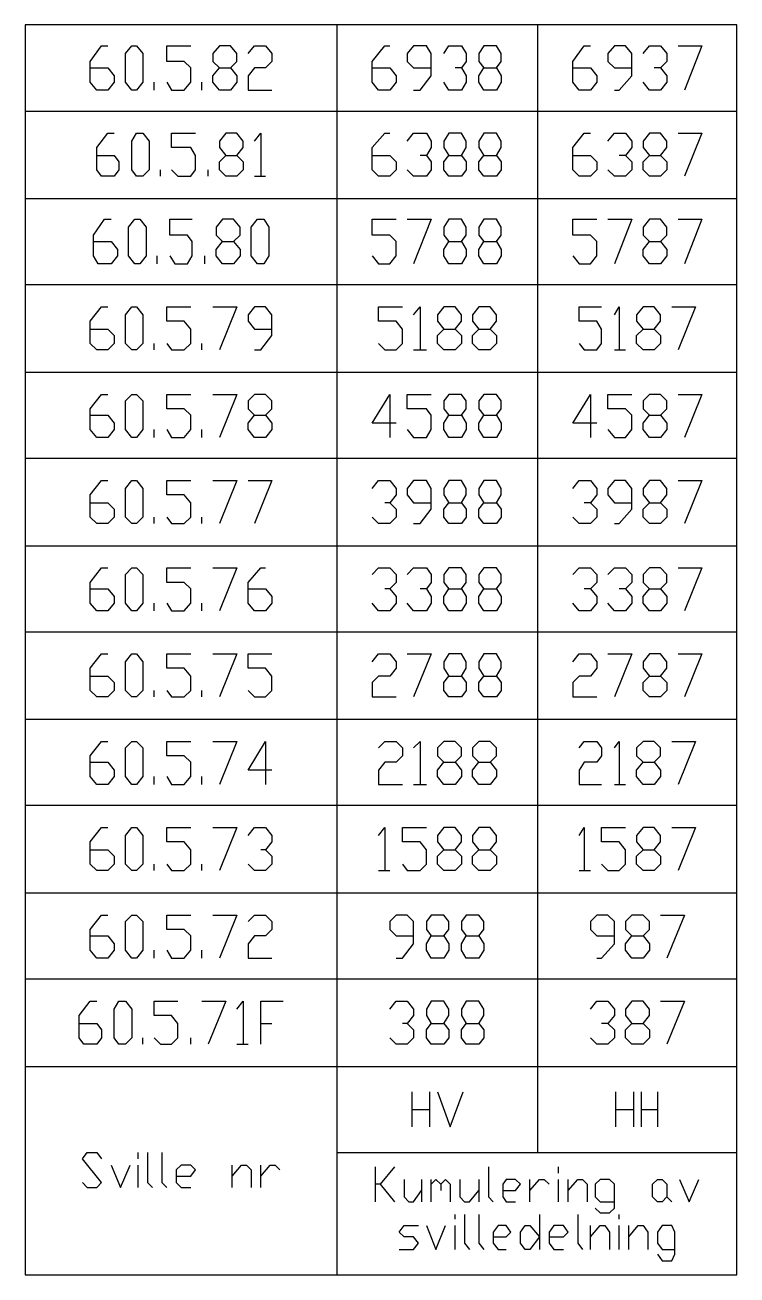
# Model space of a CAD drawing. Header units: millimetres. Extents: x -45 to 90, y -17 to 16.
# Drawn here: x -18.648 to -16.599, y -4.346 to -0.747 of the extents above; entities that cross this region are included whole.
import ezdxf

# ---------------------------------------------------------------- set-up
doc = ezdxf.new("R2010")
doc.units = ezdxf.units.MM
doc.layers.add('PDF_Geometry', color=7, linetype='Continuous')

msp = doc.modelspace()

# ---------------------------------------------------------------- linework, layer by layer
at = {"layer": 'PDF_Geometry', "lineweight": 25}
for points in [[(-16.5991, -0.7472), (-18.6482, -0.7472), (-18.6482, -4.3457), (-16.5991, -4.3457)], [(-18.3411, -0.9352), (-18.3594, -0.9122), (-18.3594, -0.8297), (-18.3411, -0.8068), (-18.3273, -0.8068), (-18.309, -0.8297), (-18.309, -0.9122), (-18.3273, -0.9352)], [(-18.3273, -1.1827), (-18.3411, -1.1644), (-18.3411, -1.0819), (-18.3273, -1.0589), (-18.309, -1.0589), (-18.2906, -1.0819), (-18.2906, -1.1644), (-18.309, -1.1827)], [(-18.3319, -1.4348), (-18.3502, -1.4119), (-18.3502, -1.3294), (-18.3319, -1.3065), (-18.3181, -1.3065), (-18.2998, -1.3294), (-18.2998, -1.4119), (-18.3181, -1.4348)], [(-17.9789, -1.4348), (-17.9973, -1.4119), (-17.9973, -1.3294), (-17.9789, -1.3065), (-17.9606, -1.3065), (-17.9468, -1.3294), (-17.9468, -1.4119), (-17.9606, -1.4348)], [(-18.3411, -1.6824), (-18.3594, -1.664), (-18.3594, -1.5813), (-18.3411, -1.5586), (-18.3273, -1.5586), (-18.309, -1.5813), (-18.309, -1.664), (-18.3273, -1.6824)], [(-18.3411, -1.9345), (-18.3594, -1.9116), (-18.3594, -1.8291), (-18.3411, -1.8105), (-18.3273, -1.8105), (-18.309, -1.8291), (-18.309, -1.9116), (-18.3273, -1.9345)], [(-18.3411, -2.182), (-18.3594, -2.1637), (-18.3594, -2.0812), (-18.3411, -2.0583), (-18.3273, -2.0583), (-18.309, -2.0812), (-18.309, -2.1637), (-18.3273, -2.182)], [(-18.3411, -2.4342), (-18.3594, -2.4112), (-18.3594, -2.3287), (-18.3411, -2.3104), (-18.3273, -2.3104), (-18.309, -2.3287), (-18.309, -2.4112), (-18.3273, -2.4342)], [(-18.3411, -2.6817), (-18.3594, -2.6634), (-18.3594, -2.5809), (-18.3411, -2.5579), (-18.3273, -2.5579), (-18.309, -2.5809), (-18.309, -2.6634), (-18.3273, -2.6817)], [(-18.3411, -2.9338), (-18.3594, -2.9109), (-18.3594, -2.8284), (-18.3411, -2.8101), (-18.3273, -2.8101), (-18.309, -2.8284), (-18.309, -2.9109), (-18.3273, -2.9338)], [(-18.3411, -3.1814), (-18.3594, -3.163), (-18.3594, -3.0805), (-18.3411, -3.0576), (-18.3273, -3.0576), (-18.309, -3.0805), (-18.309, -3.163), (-18.3273, -3.1814)], [(-18.3411, -3.4335), (-18.3594, -3.4106), (-18.3594, -3.3281), (-18.3411, -3.3097), (-18.3273, -3.3097), (-18.309, -3.3281), (-18.309, -3.4106), (-18.3273, -3.4335)], [(-18.3777, -3.681), (-18.3915, -3.6627), (-18.3915, -3.5802), (-18.3777, -3.5573), (-18.3594, -3.5573), (-18.3411, -3.5802), (-18.3411, -3.6627), (-18.3594, -3.681)], [(-16.8145, -4.1349), (-16.8283, -4.1349), (-16.8421, -4.1211), (-16.8421, -4.0845), (-16.8283, -4.0707), (-16.8145, -4.0707), (-16.8008, -4.0845), (-16.8008, -4.1211)], [(-17.1675, -4.2357), (-17.195, -4.2724), (-17.2088, -4.2724), (-17.2225, -4.2541), (-17.2225, -4.222), (-17.2088, -4.2036), (-17.195, -4.2036)]]:
    msp.add_lwpolyline(points, close=True, dxfattribs=at)
for points in [[(-17.7497, -4.3457), (-17.7497, -0.7472)], [(-17.1721, -3.9928), (-17.1721, -0.7472)], [(-18.4602, -0.871), (-18.4098, -0.871), (-18.3915, -0.8937), (-18.3915, -0.9122), (-18.4098, -0.9352), (-18.4419, -0.9352), (-18.4602, -0.9122), (-18.4602, -0.8526), (-18.4282, -0.8068), (-18.4098, -0.8068)], [(-18.2402, -0.9122), (-18.2265, -0.9352), (-18.1898, -0.9352), (-18.1714, -0.9122), (-18.1714, -0.871), (-18.1898, -0.8526), (-18.2402, -0.8526), (-18.2402, -0.8068), (-18.1714, -0.8068)], [(-18.0568, -0.871), (-18.0385, -0.8937), (-18.0385, -0.9122), (-18.0568, -0.9352), (-18.0889, -0.9352), (-18.1073, -0.9122), (-18.1073, -0.8937), (-18.0889, -0.871), (-18.0568, -0.871), (-18.0385, -0.8526), (-18.0385, -0.8297), (-18.0568, -0.8068), (-18.0889, -0.8068), (-18.1073, -0.8297), (-18.1073, -0.8526), (-18.0889, -0.871)], [(-18.0064, -0.8297), (-17.9881, -0.8068), (-17.956, -0.8068), (-17.9377, -0.8297), (-17.9377, -0.8526), (-17.956, -0.871), (-17.9881, -0.871), (-18.0064, -0.8937), (-18.0064, -0.9352), (-17.9377, -0.9352)], [(-17.6489, -0.871), (-17.5984, -0.871), (-17.5801, -0.8937), (-17.5801, -0.9122), (-17.5984, -0.9352), (-17.6305, -0.9352), (-17.6489, -0.9122), (-17.6489, -0.8526), (-17.6122, -0.8068), (-17.5984, -0.8068)], [(-17.5297, -0.9352), (-17.5113, -0.9352), (-17.4792, -0.8937), (-17.4792, -0.8297), (-17.493, -0.8068), (-17.5297, -0.8068), (-17.548, -0.8297), (-17.548, -0.8526), (-17.5297, -0.871), (-17.4792, -0.871)], [(-17.4426, -0.8297), (-17.4288, -0.8068), (-17.3921, -0.8068), (-17.3784, -0.8297), (-17.3784, -0.8526), (-17.3921, -0.871), (-17.4105, -0.871)], [(-17.2913, -0.871), (-17.2775, -0.8937), (-17.2775, -0.9122), (-17.2913, -0.9352), (-17.328, -0.9352), (-17.3417, -0.9122), (-17.3417, -0.8937), (-17.328, -0.871), (-17.2913, -0.871), (-17.2775, -0.8526), (-17.2775, -0.8297), (-17.2913, -0.8068), (-17.328, -0.8068), (-17.3417, -0.8297), (-17.3417, -0.8526), (-17.328, -0.871)], [(-17.0713, -0.871), (-17.0208, -0.871), (-17.0025, -0.8937), (-17.0025, -0.9122), (-17.0208, -0.9352), (-17.0529, -0.9352), (-17.0713, -0.9122), (-17.0713, -0.8526), (-17.0392, -0.8068), (-17.0208, -0.8068)], [(-16.9521, -0.9352), (-16.9383, -0.9352), (-16.9016, -0.8937), (-16.9016, -0.8297), (-16.92, -0.8068), (-16.9521, -0.8068), (-16.9704, -0.8297), (-16.9704, -0.8526), (-16.9521, -0.871), (-16.9016, -0.871)], [(-16.8696, -0.8297), (-16.8512, -0.8068), (-16.8191, -0.8068), (-16.8008, -0.8297), (-16.8008, -0.8526), (-16.8191, -0.871), (-16.8375, -0.871)], [(-16.7687, -0.8068), (-16.6999, -0.8068), (-16.7504, -0.9352)], [(-17.3921, -0.871), (-17.3784, -0.8937), (-17.3784, -0.9122), (-17.3921, -0.9352), (-17.4288, -0.9352), (-17.4426, -0.9122)], [(-16.8191, -0.871), (-16.8008, -0.8937), (-16.8008, -0.9122), (-16.8191, -0.9352), (-16.8512, -0.9352), (-16.8696, -0.9122)], [(-18.2769, -0.9352), (-18.2769, -0.9122)], [(-18.1394, -0.9352), (-18.1394, -0.9122)], [(-18.6482, -0.9948), (-16.5991, -0.9948)], [(-18.4419, -1.1229), (-18.3915, -1.1229), (-18.3777, -1.1414), (-18.3777, -1.1644), (-18.3915, -1.1827), (-18.4282, -1.1827), (-18.4419, -1.1644), (-18.4419, -1.1002), (-18.4098, -1.0589), (-18.3915, -1.0589)], [(-18.2265, -1.1644), (-18.2081, -1.1827), (-18.1714, -1.1827), (-18.1577, -1.1644), (-18.1577, -1.1229), (-18.1714, -1.1002), (-18.2265, -1.1002), (-18.2265, -1.0589), (-18.1577, -1.0589)], [(-18.0385, -1.1229), (-18.0202, -1.1414), (-18.0202, -1.1644), (-18.0385, -1.1827), (-18.0706, -1.1827), (-18.0889, -1.1644), (-18.0889, -1.1414), (-18.0706, -1.1229), (-18.0385, -1.1229), (-18.0202, -1.1002), (-18.0202, -1.0819), (-18.0385, -1.0589), (-18.0706, -1.0589), (-18.0889, -1.0819), (-18.0889, -1.1002), (-18.0706, -1.1229)], [(-17.9881, -1.0819), (-17.9697, -1.0589), (-17.9697, -1.1827)], [(-17.6489, -1.1229), (-17.5984, -1.1229), (-17.5801, -1.1414), (-17.5801, -1.1644), (-17.5984, -1.1827), (-17.6305, -1.1827), (-17.6489, -1.1644), (-17.6489, -1.1002), (-17.6122, -1.0589), (-17.5984, -1.0589)], [(-17.548, -1.0819), (-17.5297, -1.0589), (-17.493, -1.0589), (-17.4792, -1.0819), (-17.4792, -1.1002), (-17.493, -1.1229), (-17.5113, -1.1229)], [(-17.3921, -1.1229), (-17.3784, -1.1414), (-17.3784, -1.1644), (-17.3921, -1.1827), (-17.4288, -1.1827), (-17.4426, -1.1644), (-17.4426, -1.1414), (-17.4288, -1.1229), (-17.3921, -1.1229), (-17.3784, -1.1002), (-17.3784, -1.0819), (-17.3921, -1.0589), (-17.4288, -1.0589), (-17.4426, -1.0819), (-17.4426, -1.1002), (-17.4288, -1.1229)], [(-17.2913, -1.1229), (-17.2775, -1.1414), (-17.2775, -1.1644), (-17.2913, -1.1827), (-17.328, -1.1827), (-17.3417, -1.1644), (-17.3417, -1.1414), (-17.328, -1.1229), (-17.2913, -1.1229), (-17.2775, -1.1002), (-17.2775, -1.0819), (-17.2913, -1.0589), (-17.328, -1.0589), (-17.3417, -1.0819), (-17.3417, -1.1002), (-17.328, -1.1229)], [(-17.0713, -1.1229), (-17.0208, -1.1229), (-17.0025, -1.1414), (-17.0025, -1.1644), (-17.0208, -1.1827), (-17.0529, -1.1827), (-17.0713, -1.1644), (-17.0713, -1.1002), (-17.0392, -1.0589), (-17.0208, -1.0589)], [(-16.9704, -1.0819), (-16.9521, -1.0589), (-16.92, -1.0589), (-16.9016, -1.0819), (-16.9016, -1.1002), (-16.92, -1.1229), (-16.9383, -1.1229)], [(-16.8191, -1.1229), (-16.8008, -1.1414), (-16.8008, -1.1644), (-16.8191, -1.1827), (-16.8512, -1.1827), (-16.8696, -1.1644), (-16.8696, -1.1414), (-16.8512, -1.1229), (-16.8191, -1.1229), (-16.8008, -1.1002), (-16.8008, -1.0819), (-16.8191, -1.0589), (-16.8512, -1.0589), (-16.8696, -1.0819), (-16.8696, -1.1002), (-16.8512, -1.1229)], [(-16.7687, -1.0589), (-16.6999, -1.0589), (-16.7504, -1.1827)], [(-17.493, -1.1229), (-17.4792, -1.1414), (-17.4792, -1.1644), (-17.493, -1.1827), (-17.5297, -1.1827), (-17.548, -1.1644)], [(-16.92, -1.1229), (-16.9016, -1.1414), (-16.9016, -1.1644), (-16.92, -1.1827), (-16.9521, -1.1827), (-16.9704, -1.1644)], [(-18.2585, -1.1827), (-18.2585, -1.1644)], [(-18.121, -1.1827), (-18.121, -1.1644)], [(-17.9881, -1.1827), (-17.956, -1.1827)], [(-18.6482, -1.2469), (-16.5991, -1.2469)], [(-18.4511, -1.3707), (-18.4007, -1.3707), (-18.3823, -1.3936), (-18.3823, -1.4119), (-18.4007, -1.4348), (-18.4373, -1.4348), (-18.4511, -1.4119), (-18.4511, -1.3521), (-18.419, -1.3065), (-18.4007, -1.3065)], [(-18.231, -1.4119), (-18.2173, -1.4348), (-18.1806, -1.4348), (-18.1669, -1.4119), (-18.1669, -1.3707), (-18.1806, -1.3521), (-18.231, -1.3521), (-18.231, -1.3065), (-18.1669, -1.3065)], [(-18.0477, -1.3707), (-18.0293, -1.3936), (-18.0293, -1.4119), (-18.0477, -1.4348), (-18.0798, -1.4348), (-18.0981, -1.4119), (-18.0981, -1.3936), (-18.0798, -1.3707), (-18.0477, -1.3707), (-18.0293, -1.3521), (-18.0293, -1.3294), (-18.0477, -1.3065), (-18.0798, -1.3065), (-18.0981, -1.3294), (-18.0981, -1.3521), (-18.0798, -1.3707)], [(-17.6489, -1.4119), (-17.6305, -1.4348), (-17.5984, -1.4348), (-17.5801, -1.4119), (-17.5801, -1.3707), (-17.5984, -1.3521), (-17.6489, -1.3521), (-17.6489, -1.3065), (-17.5801, -1.3065)], [(-17.548, -1.3065), (-17.4792, -1.3065), (-17.5297, -1.4348)], [(-17.3921, -1.3707), (-17.3784, -1.3936), (-17.3784, -1.4119), (-17.3921, -1.4348), (-17.4288, -1.4348), (-17.4426, -1.4119), (-17.4426, -1.3936), (-17.4288, -1.3707), (-17.3921, -1.3707), (-17.3784, -1.3521), (-17.3784, -1.3294), (-17.3921, -1.3065), (-17.4288, -1.3065), (-17.4426, -1.3294), (-17.4426, -1.3521), (-17.4288, -1.3707)], [(-17.2913, -1.3707), (-17.2775, -1.3936), (-17.2775, -1.4119), (-17.2913, -1.4348), (-17.328, -1.4348), (-17.3417, -1.4119), (-17.3417, -1.3936), (-17.328, -1.3707), (-17.2913, -1.3707), (-17.2775, -1.3521), (-17.2775, -1.3294), (-17.2913, -1.3065), (-17.328, -1.3065), (-17.3417, -1.3294), (-17.3417, -1.3521), (-17.328, -1.3707)], [(-17.0713, -1.4119), (-17.0529, -1.4348), (-17.0208, -1.4348), (-17.0025, -1.4119), (-17.0025, -1.3707), (-17.0208, -1.3521), (-17.0713, -1.3521), (-17.0713, -1.3065), (-17.0025, -1.3065)], [(-16.9704, -1.3065), (-16.9016, -1.3065), (-16.9521, -1.4348)], [(-16.8191, -1.3707), (-16.8008, -1.3936), (-16.8008, -1.4119), (-16.8191, -1.4348), (-16.8512, -1.4348), (-16.8696, -1.4119), (-16.8696, -1.3936), (-16.8512, -1.3707), (-16.8191, -1.3707), (-16.8008, -1.3521), (-16.8008, -1.3294), (-16.8191, -1.3065), (-16.8512, -1.3065), (-16.8696, -1.3294), (-16.8696, -1.3521), (-16.8512, -1.3707)], [(-16.7687, -1.3065), (-16.6999, -1.3065), (-16.7504, -1.4348)], [(-18.2677, -1.4348), (-18.2677, -1.4119)], [(-18.1302, -1.4348), (-18.1302, -1.4119)], [(-18.6482, -1.4944), (-16.5991, -1.4944)], [(-18.4602, -1.6228), (-18.4098, -1.6228), (-18.3915, -1.6411), (-18.3915, -1.664), (-18.4098, -1.6824), (-18.4419, -1.6824), (-18.4602, -1.664), (-18.4602, -1.5999), (-18.4282, -1.5586), (-18.4098, -1.5586)], [(-18.2402, -1.664), (-18.2265, -1.6824), (-18.1898, -1.6824), (-18.1714, -1.664), (-18.1714, -1.6228), (-18.1898, -1.5999), (-18.2402, -1.5999), (-18.2402, -1.5586), (-18.1714, -1.5586)], [(-18.1073, -1.5586), (-18.0385, -1.5586), (-18.0889, -1.6824)], [(-17.9881, -1.6824), (-17.9697, -1.6824), (-17.9377, -1.6411), (-17.9377, -1.5813), (-17.956, -1.5586), (-17.9881, -1.5586), (-18.0064, -1.5813), (-18.0064, -1.5999), (-17.9881, -1.6228), (-17.9377, -1.6228)], [(-17.6305, -1.664), (-17.6122, -1.6824), (-17.5801, -1.6824), (-17.5618, -1.664), (-17.5618, -1.6228), (-17.5801, -1.5999), (-17.6305, -1.5999), (-17.6305, -1.5586), (-17.5618, -1.5586)], [(-17.5297, -1.5813), (-17.5113, -1.5586), (-17.5113, -1.6824)], [(-17.4105, -1.6228), (-17.3921, -1.6411), (-17.3921, -1.664), (-17.4105, -1.6824), (-17.4426, -1.6824), (-17.4609, -1.664), (-17.4609, -1.6411), (-17.4426, -1.6228), (-17.4105, -1.6228), (-17.3921, -1.5999), (-17.3921, -1.5813), (-17.4105, -1.5586), (-17.4426, -1.5586), (-17.4609, -1.5813), (-17.4609, -1.5999), (-17.4426, -1.6228)], [(-17.3096, -1.6228), (-17.2913, -1.6411), (-17.2913, -1.664), (-17.3096, -1.6824), (-17.3417, -1.6824), (-17.3601, -1.664), (-17.3601, -1.6411), (-17.3417, -1.6228), (-17.3096, -1.6228), (-17.2913, -1.5999), (-17.2913, -1.5813), (-17.3096, -1.5586), (-17.3417, -1.5586), (-17.3601, -1.5813), (-17.3601, -1.5999), (-17.3417, -1.6228)], [(-17.0529, -1.664), (-17.0392, -1.6824), (-17.0025, -1.6824), (-16.9887, -1.664), (-16.9887, -1.6228), (-17.0025, -1.5999), (-17.0529, -1.5999), (-17.0529, -1.5586), (-16.9887, -1.5586)], [(-16.9521, -1.5813), (-16.9383, -1.5586), (-16.9383, -1.6824)], [(-16.8375, -1.6228), (-16.8191, -1.6411), (-16.8191, -1.664), (-16.8375, -1.6824), (-16.8696, -1.6824), (-16.8879, -1.664), (-16.8879, -1.6411), (-16.8696, -1.6228), (-16.8375, -1.6228), (-16.8191, -1.5999), (-16.8191, -1.5813), (-16.8375, -1.5586), (-16.8696, -1.5586), (-16.8879, -1.5813), (-16.8879, -1.5999), (-16.8696, -1.6228)], [(-16.787, -1.5586), (-16.7183, -1.5586), (-16.7687, -1.6824)], [(-18.2769, -1.6824), (-18.2769, -1.664)], [(-18.1394, -1.6824), (-18.1394, -1.664)], [(-17.5297, -1.6824), (-17.493, -1.6824)], [(-16.9521, -1.6824), (-16.92, -1.6824)], [(-18.6482, -1.7465), (-16.5991, -1.7465)], [(-18.4602, -1.8703), (-18.4098, -1.8703), (-18.3915, -1.8932), (-18.3915, -1.9116), (-18.4098, -1.9345), (-18.4419, -1.9345), (-18.4602, -1.9116), (-18.4602, -1.852), (-18.4282, -1.8105), (-18.4098, -1.8105)], [(-18.2402, -1.9116), (-18.2265, -1.9345), (-18.1898, -1.9345), (-18.1714, -1.9116), (-18.1714, -1.8703), (-18.1898, -1.852), (-18.2402, -1.852), (-18.2402, -1.8105), (-18.1714, -1.8105)], [(-18.1073, -1.8105), (-18.0385, -1.8105), (-18.0889, -1.9345)], [(-17.956, -1.8703), (-17.9377, -1.8932), (-17.9377, -1.9116), (-17.956, -1.9345), (-17.9881, -1.9345), (-18.0064, -1.9116), (-18.0064, -1.8932), (-17.9881, -1.8703), (-17.956, -1.8703), (-17.9377, -1.852), (-17.9377, -1.8291), (-17.956, -1.8105), (-17.9881, -1.8105), (-18.0064, -1.8291), (-18.0064, -1.852), (-17.9881, -1.8703)], [(-17.5801, -1.8932), (-17.6489, -1.8932), (-17.5984, -1.8105), (-17.5984, -1.9345)], [(-17.548, -1.9116), (-17.5297, -1.9345), (-17.493, -1.9345), (-17.4792, -1.9116), (-17.4792, -1.8703), (-17.493, -1.852), (-17.548, -1.852), (-17.548, -1.8105), (-17.4792, -1.8105)], [(-17.3921, -1.8703), (-17.3784, -1.8932), (-17.3784, -1.9116), (-17.3921, -1.9345), (-17.4288, -1.9345), (-17.4426, -1.9116), (-17.4426, -1.8932), (-17.4288, -1.8703), (-17.3921, -1.8703), (-17.3784, -1.852), (-17.3784, -1.8291), (-17.3921, -1.8105), (-17.4288, -1.8105), (-17.4426, -1.8291), (-17.4426, -1.852), (-17.4288, -1.8703)], [(-17.2913, -1.8703), (-17.2775, -1.8932), (-17.2775, -1.9116), (-17.2913, -1.9345), (-17.328, -1.9345), (-17.3417, -1.9116), (-17.3417, -1.8932), (-17.328, -1.8703), (-17.2913, -1.8703), (-17.2775, -1.852), (-17.2775, -1.8291), (-17.2913, -1.8105), (-17.328, -1.8105), (-17.3417, -1.8291), (-17.3417, -1.852), (-17.328, -1.8703)], [(-17.0025, -1.8932), (-17.0713, -1.8932), (-17.0208, -1.8105), (-17.0208, -1.9345)], [(-16.9704, -1.9116), (-16.9521, -1.9345), (-16.92, -1.9345), (-16.9016, -1.9116), (-16.9016, -1.8703), (-16.92, -1.852), (-16.9704, -1.852), (-16.9704, -1.8105), (-16.9016, -1.8105)], [(-16.8191, -1.8703), (-16.8008, -1.8932), (-16.8008, -1.9116), (-16.8191, -1.9345), (-16.8512, -1.9345), (-16.8696, -1.9116), (-16.8696, -1.8932), (-16.8512, -1.8703), (-16.8191, -1.8703), (-16.8008, -1.852), (-16.8008, -1.8291), (-16.8191, -1.8105), (-16.8512, -1.8105), (-16.8696, -1.8291), (-16.8696, -1.852), (-16.8512, -1.8703)], [(-16.7687, -1.8105), (-16.6999, -1.8105), (-16.7504, -1.9345)], [(-18.2769, -1.9345), (-18.2769, -1.9116)], [(-18.1394, -1.9345), (-18.1394, -1.9116)], [(-18.6482, -1.9941), (-16.5991, -1.9941)], [(-18.4602, -2.1224), (-18.4098, -2.1224), (-18.3915, -2.1408), (-18.3915, -2.1637), (-18.4098, -2.182), (-18.4419, -2.182), (-18.4602, -2.1637), (-18.4602, -2.0995), (-18.4282, -2.0583), (-18.4098, -2.0583)], [(-18.2402, -2.1637), (-18.2265, -2.182), (-18.1898, -2.182), (-18.1714, -2.1637), (-18.1714, -2.1224), (-18.1898, -2.0995), (-18.2402, -2.0995), (-18.2402, -2.0583), (-18.1714, -2.0583)], [(-18.1073, -2.0583), (-18.0385, -2.0583), (-18.0889, -2.182)], [(-18.0064, -2.0583), (-17.9377, -2.0583), (-17.9881, -2.182)], [(-17.6489, -2.0812), (-17.6305, -2.0583), (-17.5984, -2.0583), (-17.5801, -2.0812), (-17.5801, -2.0995), (-17.5984, -2.1224), (-17.6122, -2.1224)], [(-17.5297, -2.182), (-17.5113, -2.182), (-17.4792, -2.1408), (-17.4792, -2.0812), (-17.493, -2.0583), (-17.5297, -2.0583), (-17.548, -2.0812), (-17.548, -2.0995), (-17.5297, -2.1224), (-17.4792, -2.1224)], [(-17.3921, -2.1224), (-17.3784, -2.1408), (-17.3784, -2.1637), (-17.3921, -2.182), (-17.4288, -2.182), (-17.4426, -2.1637), (-17.4426, -2.1408), (-17.4288, -2.1224), (-17.3921, -2.1224), (-17.3784, -2.0995), (-17.3784, -2.0812), (-17.3921, -2.0583), (-17.4288, -2.0583), (-17.4426, -2.0812), (-17.4426, -2.0995), (-17.4288, -2.1224)], [(-17.2913, -2.1224), (-17.2775, -2.1408), (-17.2775, -2.1637), (-17.2913, -2.182), (-17.328, -2.182), (-17.3417, -2.1637), (-17.3417, -2.1408), (-17.328, -2.1224), (-17.2913, -2.1224), (-17.2775, -2.0995), (-17.2775, -2.0812), (-17.2913, -2.0583), (-17.328, -2.0583), (-17.3417, -2.0812), (-17.3417, -2.0995), (-17.328, -2.1224)], [(-17.0713, -2.0812), (-17.0529, -2.0583), (-17.0208, -2.0583), (-17.0025, -2.0812), (-17.0025, -2.0995), (-17.0208, -2.1224), (-17.0392, -2.1224)], [(-16.9521, -2.182), (-16.9383, -2.182), (-16.9016, -2.1408), (-16.9016, -2.0812), (-16.92, -2.0583), (-16.9521, -2.0583), (-16.9704, -2.0812), (-16.9704, -2.0995), (-16.9521, -2.1224), (-16.9016, -2.1224)], [(-16.8191, -2.1224), (-16.8008, -2.1408), (-16.8008, -2.1637), (-16.8191, -2.182), (-16.8512, -2.182), (-16.8696, -2.1637), (-16.8696, -2.1408), (-16.8512, -2.1224), (-16.8191, -2.1224), (-16.8008, -2.0995), (-16.8008, -2.0812), (-16.8191, -2.0583), (-16.8512, -2.0583), (-16.8696, -2.0812), (-16.8696, -2.0995), (-16.8512, -2.1224)], [(-16.7687, -2.0583), (-16.6999, -2.0583), (-16.7504, -2.182)], [(-17.5984, -2.1224), (-17.5801, -2.1408), (-17.5801, -2.1637), (-17.5984, -2.182), (-17.6305, -2.182), (-17.6489, -2.1637)], [(-17.0208, -2.1224), (-17.0025, -2.1408), (-17.0025, -2.1637), (-17.0208, -2.182), (-17.0529, -2.182), (-17.0713, -2.1637)], [(-18.2769, -2.182), (-18.2769, -2.1637)], [(-18.1394, -2.182), (-18.1394, -2.1637)], [(-18.6482, -2.2462), (-16.5991, -2.2462)], [(-18.4602, -2.37), (-18.4098, -2.37), (-18.3915, -2.3929), (-18.3915, -2.4112), (-18.4098, -2.4342), (-18.4419, -2.4342), (-18.4602, -2.4112), (-18.4602, -2.3517), (-18.4282, -2.3104), (-18.4098, -2.3104)], [(-18.2402, -2.4112), (-18.2265, -2.4342), (-18.1898, -2.4342), (-18.1714, -2.4112), (-18.1714, -2.37), (-18.1898, -2.3517), (-18.2402, -2.3517), (-18.2402, -2.3104), (-18.1714, -2.3104)], [(-18.1073, -2.3104), (-18.0385, -2.3104), (-18.0889, -2.4342)], [(-18.0064, -2.37), (-17.956, -2.37), (-17.9377, -2.3929), (-17.9377, -2.4112), (-17.956, -2.4342), (-17.9881, -2.4342), (-18.0064, -2.4112), (-18.0064, -2.3517), (-17.9697, -2.3104), (-17.956, -2.3104)], [(-17.6489, -2.3287), (-17.6305, -2.3104), (-17.5984, -2.3104), (-17.5801, -2.3287), (-17.5801, -2.3517), (-17.5984, -2.37), (-17.6122, -2.37)], [(-17.548, -2.3287), (-17.5297, -2.3104), (-17.493, -2.3104), (-17.4792, -2.3287), (-17.4792, -2.3517), (-17.493, -2.37), (-17.5113, -2.37)], [(-17.3921, -2.37), (-17.3784, -2.3929), (-17.3784, -2.4112), (-17.3921, -2.4342), (-17.4288, -2.4342), (-17.4426, -2.4112), (-17.4426, -2.3929), (-17.4288, -2.37), (-17.3921, -2.37), (-17.3784, -2.3517), (-17.3784, -2.3287), (-17.3921, -2.3104), (-17.4288, -2.3104), (-17.4426, -2.3287), (-17.4426, -2.3517), (-17.4288, -2.37)], [(-17.2913, -2.37), (-17.2775, -2.3929), (-17.2775, -2.4112), (-17.2913, -2.4342), (-17.328, -2.4342), (-17.3417, -2.4112), (-17.3417, -2.3929), (-17.328, -2.37), (-17.2913, -2.37), (-17.2775, -2.3517), (-17.2775, -2.3287), (-17.2913, -2.3104), (-17.328, -2.3104), (-17.3417, -2.3287), (-17.3417, -2.3517), (-17.328, -2.37)], [(-17.0713, -2.3287), (-17.0529, -2.3104), (-17.0208, -2.3104), (-17.0025, -2.3287), (-17.0025, -2.3517), (-17.0208, -2.37), (-17.0392, -2.37)], [(-16.9704, -2.3287), (-16.9521, -2.3104), (-16.92, -2.3104), (-16.9016, -2.3287), (-16.9016, -2.3517), (-16.92, -2.37), (-16.9383, -2.37)], [(-16.8191, -2.37), (-16.8008, -2.3929), (-16.8008, -2.4112), (-16.8191, -2.4342), (-16.8512, -2.4342), (-16.8696, -2.4112), (-16.8696, -2.3929), (-16.8512, -2.37), (-16.8191, -2.37), (-16.8008, -2.3517), (-16.8008, -2.3287), (-16.8191, -2.3104), (-16.8512, -2.3104), (-16.8696, -2.3287), (-16.8696, -2.3517), (-16.8512, -2.37)], [(-16.7687, -2.3104), (-16.6999, -2.3104), (-16.7504, -2.4342)], [(-17.5984, -2.37), (-17.5801, -2.3929), (-17.5801, -2.4112), (-17.5984, -2.4342), (-17.6305, -2.4342), (-17.6489, -2.4112)], [(-17.493, -2.37), (-17.4792, -2.3929), (-17.4792, -2.4112), (-17.493, -2.4342), (-17.5297, -2.4342), (-17.548, -2.4112)], [(-17.0208, -2.37), (-17.0025, -2.3929), (-17.0025, -2.4112), (-17.0208, -2.4342), (-17.0529, -2.4342), (-17.0713, -2.4112)], [(-16.92, -2.37), (-16.9016, -2.3929), (-16.9016, -2.4112), (-16.92, -2.4342), (-16.9521, -2.4342), (-16.9704, -2.4112)], [(-18.2769, -2.4342), (-18.2769, -2.4112)], [(-18.1394, -2.4342), (-18.1394, -2.4112)], [(-18.6482, -2.4938), (-16.5991, -2.4938)], [(-18.4602, -2.6221), (-18.4098, -2.6221), (-18.3915, -2.6405), (-18.3915, -2.6634), (-18.4098, -2.6817), (-18.4419, -2.6817), (-18.4602, -2.6634), (-18.4602, -2.5992), (-18.4282, -2.5579), (-18.4098, -2.5579)], [(-18.2402, -2.6634), (-18.2265, -2.6817), (-18.1898, -2.6817), (-18.1714, -2.6634), (-18.1714, -2.6221), (-18.1898, -2.5992), (-18.2402, -2.5992), (-18.2402, -2.5579), (-18.1714, -2.5579)], [(-18.1073, -2.5579), (-18.0385, -2.5579), (-18.0889, -2.6817)], [(-18.0064, -2.6634), (-17.9881, -2.6817), (-17.956, -2.6817), (-17.9377, -2.6634), (-17.9377, -2.6221), (-17.956, -2.5992), (-18.0064, -2.5992), (-18.0064, -2.5579), (-17.9377, -2.5579)], [(-17.6489, -2.5809), (-17.6305, -2.5579), (-17.5984, -2.5579), (-17.5801, -2.5809), (-17.5801, -2.5992), (-17.5984, -2.6221), (-17.6305, -2.6221), (-17.6489, -2.6405), (-17.6489, -2.6817), (-17.5801, -2.6817)], [(-17.548, -2.5579), (-17.4792, -2.5579), (-17.5297, -2.6817)], [(-17.3921, -2.6221), (-17.3784, -2.6405), (-17.3784, -2.6634), (-17.3921, -2.6817), (-17.4288, -2.6817), (-17.4426, -2.6634), (-17.4426, -2.6405), (-17.4288, -2.6221), (-17.3921, -2.6221), (-17.3784, -2.5992), (-17.3784, -2.5809), (-17.3921, -2.5579), (-17.4288, -2.5579), (-17.4426, -2.5809), (-17.4426, -2.5992), (-17.4288, -2.6221)], [(-17.2913, -2.6221), (-17.2775, -2.6405), (-17.2775, -2.6634), (-17.2913, -2.6817), (-17.328, -2.6817), (-17.3417, -2.6634), (-17.3417, -2.6405), (-17.328, -2.6221), (-17.2913, -2.6221), (-17.2775, -2.5992), (-17.2775, -2.5809), (-17.2913, -2.5579), (-17.328, -2.5579), (-17.3417, -2.5809), (-17.3417, -2.5992), (-17.328, -2.6221)], [(-17.0713, -2.5809), (-17.0529, -2.5579), (-17.0208, -2.5579), (-17.0025, -2.5809), (-17.0025, -2.5992), (-17.0208, -2.6221), (-17.0529, -2.6221), (-17.0713, -2.6405), (-17.0713, -2.6817), (-17.0025, -2.6817)], [(-16.9704, -2.5579), (-16.9016, -2.5579), (-16.9521, -2.6817)], [(-16.8191, -2.6221), (-16.8008, -2.6405), (-16.8008, -2.6634), (-16.8191, -2.6817), (-16.8512, -2.6817), (-16.8696, -2.6634), (-16.8696, -2.6405), (-16.8512, -2.6221), (-16.8191, -2.6221), (-16.8008, -2.5992), (-16.8008, -2.5809), (-16.8191, -2.5579), (-16.8512, -2.5579), (-16.8696, -2.5809), (-16.8696, -2.5992), (-16.8512, -2.6221)], [(-16.7687, -2.5579), (-16.6999, -2.5579), (-16.7504, -2.6817)], [(-18.2769, -2.6817), (-18.2769, -2.6634)], [(-18.1394, -2.6817), (-18.1394, -2.6634)], [(-18.6482, -2.7459), (-16.5991, -2.7459)], [(-18.4602, -2.8697), (-18.4098, -2.8697), (-18.3915, -2.8926), (-18.3915, -2.9109), (-18.4098, -2.9338), (-18.4419, -2.9338), (-18.4602, -2.9109), (-18.4602, -2.8513), (-18.4282, -2.8101), (-18.4098, -2.8101)], [(-18.2402, -2.9109), (-18.2265, -2.9338), (-18.1898, -2.9338), (-18.1714, -2.9109), (-18.1714, -2.8697), (-18.1898, -2.8513), (-18.2402, -2.8513), (-18.2402, -2.8101), (-18.1714, -2.8101)], [(-18.1073, -2.8101), (-18.0385, -2.8101), (-18.0889, -2.9338)], [(-17.9377, -2.8926), (-18.0064, -2.8926), (-17.956, -2.8101), (-17.956, -2.9338)], [(-17.6305, -2.8284), (-17.6122, -2.8101), (-17.5801, -2.8101), (-17.5618, -2.8284), (-17.5618, -2.8513), (-17.5801, -2.8697), (-17.6122, -2.8697), (-17.6305, -2.8926), (-17.6305, -2.9338), (-17.5618, -2.9338)], [(-17.5297, -2.8284), (-17.5113, -2.8101), (-17.5113, -2.9338)], [(-17.4105, -2.8697), (-17.3921, -2.8926), (-17.3921, -2.9109), (-17.4105, -2.9338), (-17.4426, -2.9338), (-17.4609, -2.9109), (-17.4609, -2.8926), (-17.4426, -2.8697), (-17.4105, -2.8697), (-17.3921, -2.8513), (-17.3921, -2.8284), (-17.4105, -2.8101), (-17.4426, -2.8101), (-17.4609, -2.8284), (-17.4609, -2.8513), (-17.4426, -2.8697)], [(-17.3096, -2.8697), (-17.2913, -2.8926), (-17.2913, -2.9109), (-17.3096, -2.9338), (-17.3417, -2.9338), (-17.3601, -2.9109), (-17.3601, -2.8926), (-17.3417, -2.8697), (-17.3096, -2.8697), (-17.2913, -2.8513), (-17.2913, -2.8284), (-17.3096, -2.8101), (-17.3417, -2.8101), (-17.3601, -2.8284), (-17.3601, -2.8513), (-17.3417, -2.8697)], [(-17.0529, -2.8284), (-17.0392, -2.8101), (-17.0025, -2.8101), (-16.9887, -2.8284), (-16.9887, -2.8513), (-17.0025, -2.8697), (-17.0392, -2.8697), (-17.0529, -2.8926), (-17.0529, -2.9338), (-16.9887, -2.9338)], [(-16.9521, -2.8284), (-16.9383, -2.8101), (-16.9383, -2.9338)], [(-16.8375, -2.8697), (-16.8191, -2.8926), (-16.8191, -2.9109), (-16.8375, -2.9338), (-16.8696, -2.9338), (-16.8879, -2.9109), (-16.8879, -2.8926), (-16.8696, -2.8697), (-16.8375, -2.8697), (-16.8191, -2.8513), (-16.8191, -2.8284), (-16.8375, -2.8101), (-16.8696, -2.8101), (-16.8879, -2.8284), (-16.8879, -2.8513), (-16.8696, -2.8697)], [(-16.787, -2.8101), (-16.7183, -2.8101), (-16.7687, -2.9338)], [(-18.2769, -2.9338), (-18.2769, -2.9109)], [(-18.1394, -2.9338), (-18.1394, -2.9109)], [(-17.5297, -2.9338), (-17.493, -2.9338)], [(-16.9521, -2.9338), (-16.92, -2.9338)], [(-18.6482, -2.9934), (-16.5991, -2.9934)], [(-18.4602, -3.1218), (-18.4098, -3.1218), (-18.3915, -3.1401), (-18.3915, -3.163), (-18.4098, -3.1814), (-18.4419, -3.1814), (-18.4602, -3.163), (-18.4602, -3.0989), (-18.4282, -3.0576), (-18.4098, -3.0576)], [(-18.2402, -3.163), (-18.2265, -3.1814), (-18.1898, -3.1814), (-18.1714, -3.163), (-18.1714, -3.1218), (-18.1898, -3.0989), (-18.2402, -3.0989), (-18.2402, -3.0576), (-18.1714, -3.0576)], [(-18.1073, -3.0576), (-18.0385, -3.0576), (-18.0889, -3.1814)], [(-18.0064, -3.0805), (-17.9881, -3.0576), (-17.956, -3.0576), (-17.9377, -3.0805), (-17.9377, -3.0989), (-17.956, -3.1218), (-17.9697, -3.1218)], [(-17.6305, -3.0805), (-17.6122, -3.0576), (-17.6122, -3.1814)], [(-17.5618, -3.163), (-17.548, -3.1814), (-17.5113, -3.1814), (-17.493, -3.163), (-17.493, -3.1218), (-17.5113, -3.0989), (-17.5618, -3.0989), (-17.5618, -3.0576), (-17.493, -3.0576)], [(-17.4105, -3.1218), (-17.3921, -3.1401), (-17.3921, -3.163), (-17.4105, -3.1814), (-17.4426, -3.1814), (-17.4609, -3.163), (-17.4609, -3.1401), (-17.4426, -3.1218), (-17.4105, -3.1218), (-17.3921, -3.0989), (-17.3921, -3.0805), (-17.4105, -3.0576), (-17.4426, -3.0576), (-17.4609, -3.0805), (-17.4609, -3.0989), (-17.4426, -3.1218)], [(-17.3096, -3.1218), (-17.2913, -3.1401), (-17.2913, -3.163), (-17.3096, -3.1814), (-17.3417, -3.1814), (-17.3601, -3.163), (-17.3601, -3.1401), (-17.3417, -3.1218), (-17.3096, -3.1218), (-17.2913, -3.0989), (-17.2913, -3.0805), (-17.3096, -3.0576), (-17.3417, -3.0576), (-17.3601, -3.0805), (-17.3601, -3.0989), (-17.3417, -3.1218)], [(-17.0529, -3.0805), (-17.0392, -3.0576), (-17.0392, -3.1814)], [(-16.9887, -3.163), (-16.9704, -3.1814), (-16.9383, -3.1814), (-16.92, -3.163), (-16.92, -3.1218), (-16.9383, -3.0989), (-16.9887, -3.0989), (-16.9887, -3.0576), (-16.92, -3.0576)], [(-16.8375, -3.1218), (-16.8191, -3.1401), (-16.8191, -3.163), (-16.8375, -3.1814), (-16.8696, -3.1814), (-16.8879, -3.163), (-16.8879, -3.1401), (-16.8696, -3.1218), (-16.8375, -3.1218), (-16.8191, -3.0989), (-16.8191, -3.0805), (-16.8375, -3.0576), (-16.8696, -3.0576), (-16.8879, -3.0805), (-16.8879, -3.0989), (-16.8696, -3.1218)], [(-16.787, -3.0576), (-16.7183, -3.0576), (-16.7687, -3.1814)], [(-17.956, -3.1218), (-17.9377, -3.1401), (-17.9377, -3.163), (-17.956, -3.1814), (-17.9881, -3.1814), (-18.0064, -3.163)], [(-18.2769, -3.1814), (-18.2769, -3.163)], [(-18.1394, -3.1814), (-18.1394, -3.163)], [(-17.6305, -3.1814), (-17.5984, -3.1814)], [(-17.0529, -3.1814), (-17.0208, -3.1814)], [(-18.6482, -3.2456), (-16.5991, -3.2456)], [(-18.4602, -3.3693), (-18.4098, -3.3693), (-18.3915, -3.3922), (-18.3915, -3.4106), (-18.4098, -3.4335), (-18.4419, -3.4335), (-18.4602, -3.4106), (-18.4602, -3.351), (-18.4282, -3.3097), (-18.4098, -3.3097)], [(-18.2402, -3.4106), (-18.2265, -3.4335), (-18.1898, -3.4335), (-18.1714, -3.4106), (-18.1714, -3.3693), (-18.1898, -3.351), (-18.2402, -3.351), (-18.2402, -3.3097), (-18.1714, -3.3097)], [(-18.1073, -3.3097), (-18.0385, -3.3097), (-18.0889, -3.4335)], [(-18.0064, -3.3281), (-17.9881, -3.3097), (-17.956, -3.3097), (-17.9377, -3.3281), (-17.9377, -3.351), (-17.956, -3.3693), (-17.9881, -3.3693), (-18.0064, -3.3922), (-18.0064, -3.4335), (-17.9377, -3.4335)], [(-17.5801, -3.4335), (-17.5618, -3.4335), (-17.5297, -3.3922), (-17.5297, -3.3281), (-17.548, -3.3097), (-17.5801, -3.3097), (-17.5984, -3.3281), (-17.5984, -3.351), (-17.5801, -3.3693), (-17.5297, -3.3693)], [(-17.4426, -3.3693), (-17.4288, -3.3922), (-17.4288, -3.4106), (-17.4426, -3.4335), (-17.4792, -3.4335), (-17.493, -3.4106), (-17.493, -3.3922), (-17.4792, -3.3693), (-17.4426, -3.3693), (-17.4288, -3.351), (-17.4288, -3.3281), (-17.4426, -3.3097), (-17.4792, -3.3097), (-17.493, -3.3281), (-17.493, -3.351), (-17.4792, -3.3693)], [(-17.3417, -3.3693), (-17.328, -3.3922), (-17.328, -3.4106), (-17.3417, -3.4335), (-17.3784, -3.4335), (-17.3921, -3.4106), (-17.3921, -3.3922), (-17.3784, -3.3693), (-17.3417, -3.3693), (-17.328, -3.351), (-17.328, -3.3281), (-17.3417, -3.3097), (-17.3784, -3.3097), (-17.3921, -3.3281), (-17.3921, -3.351), (-17.3784, -3.3693)], [(-17.0025, -3.4335), (-16.9887, -3.4335), (-16.9521, -3.3922), (-16.9521, -3.3281), (-16.9704, -3.3097), (-17.0025, -3.3097), (-17.0208, -3.3281), (-17.0208, -3.351), (-17.0025, -3.3693), (-16.9521, -3.3693)], [(-16.8696, -3.3693), (-16.8512, -3.3922), (-16.8512, -3.4106), (-16.8696, -3.4335), (-16.9016, -3.4335), (-16.92, -3.4106), (-16.92, -3.3922), (-16.9016, -3.3693), (-16.8696, -3.3693), (-16.8512, -3.351), (-16.8512, -3.3281), (-16.8696, -3.3097), (-16.9016, -3.3097), (-16.92, -3.3281), (-16.92, -3.351), (-16.9016, -3.3693)], [(-16.8191, -3.3097), (-16.7504, -3.3097), (-16.8008, -3.4335)], [(-18.2769, -3.4335), (-18.2769, -3.4106)], [(-18.1394, -3.4335), (-18.1394, -3.4106)], [(-18.6482, -3.4931), (-16.5991, -3.4931)], [(-18.4923, -3.6215), (-18.4419, -3.6215), (-18.4282, -3.6398), (-18.4282, -3.6627), (-18.4419, -3.681), (-18.4786, -3.681), (-18.4923, -3.6627), (-18.4923, -3.5985), (-18.4602, -3.5573), (-18.4419, -3.5573)], [(-18.2769, -3.6627), (-18.2585, -3.681), (-18.2265, -3.681), (-18.2081, -3.6627), (-18.2081, -3.6215), (-18.2265, -3.5985), (-18.2769, -3.5985), (-18.2769, -3.5573), (-18.2081, -3.5573)], [(-18.1394, -3.5573), (-18.0706, -3.5573), (-18.121, -3.681)], [(-18.0385, -3.5802), (-18.0202, -3.5573), (-18.0202, -3.681)], [(-17.9697, -3.681), (-17.9697, -3.5573), (-17.9056, -3.5573)], [(-17.5984, -3.5802), (-17.5801, -3.5573), (-17.548, -3.5573), (-17.5297, -3.5802), (-17.5297, -3.5985), (-17.548, -3.6215), (-17.5618, -3.6215)], [(-17.4426, -3.6215), (-17.4288, -3.6398), (-17.4288, -3.6627), (-17.4426, -3.681), (-17.4792, -3.681), (-17.493, -3.6627), (-17.493, -3.6398), (-17.4792, -3.6215), (-17.4426, -3.6215), (-17.4288, -3.5985), (-17.4288, -3.5802), (-17.4426, -3.5573), (-17.4792, -3.5573), (-17.493, -3.5802), (-17.493, -3.5985), (-17.4792, -3.6215)], [(-17.3417, -3.6215), (-17.328, -3.6398), (-17.328, -3.6627), (-17.3417, -3.681), (-17.3784, -3.681), (-17.3921, -3.6627), (-17.3921, -3.6398), (-17.3784, -3.6215), (-17.3417, -3.6215), (-17.328, -3.5985), (-17.328, -3.5802), (-17.3417, -3.5573), (-17.3784, -3.5573), (-17.3921, -3.5802), (-17.3921, -3.5985), (-17.3784, -3.6215)], [(-17.0208, -3.5802), (-17.0025, -3.5573), (-16.9704, -3.5573), (-16.9521, -3.5802), (-16.9521, -3.5985), (-16.9704, -3.6215), (-16.9887, -3.6215)], [(-16.8696, -3.6215), (-16.8512, -3.6398), (-16.8512, -3.6627), (-16.8696, -3.681), (-16.9016, -3.681), (-16.92, -3.6627), (-16.92, -3.6398), (-16.9016, -3.6215), (-16.8696, -3.6215), (-16.8512, -3.5985), (-16.8512, -3.5802), (-16.8696, -3.5573), (-16.9016, -3.5573), (-16.92, -3.5802), (-16.92, -3.5985), (-16.9016, -3.6215)], [(-16.8191, -3.5573), (-16.7504, -3.5573), (-16.8008, -3.681)], [(-17.9697, -3.6215), (-17.9377, -3.6215)], [(-17.548, -3.6215), (-17.5297, -3.6398), (-17.5297, -3.6627), (-17.548, -3.681), (-17.5801, -3.681), (-17.5984, -3.6627)], [(-16.9704, -3.6215), (-16.9521, -3.6398), (-16.9521, -3.6627), (-16.9704, -3.681), (-17.0025, -3.681), (-17.0208, -3.6627)], [(-18.309, -3.681), (-18.309, -3.6627)], [(-18.1714, -3.681), (-18.1714, -3.6627)], [(-18.0385, -3.681), (-18.0064, -3.681)], [(-18.6482, -3.7452), (-16.5991, -3.7452)], [(-17.5343, -3.9194), (-17.5343, -3.8186)], [(-17.4838, -3.8186), (-17.4838, -3.9194)], [(-17.4609, -3.8186), (-17.4242, -3.9194), (-17.3876, -3.8186)], [(-16.9475, -3.9194), (-16.9475, -3.8186)], [(-16.8971, -3.8186), (-16.8971, -3.9194)], [(-16.8741, -3.9194), (-16.8741, -3.8186)], [(-16.8283, -3.8186), (-16.8283, -3.9194)], [(-17.5343, -3.869), (-17.4838, -3.869)], [(-16.9475, -3.869), (-16.8971, -3.869)], [(-16.8741, -3.869), (-16.8283, -3.869)], [(-18.4832, -4.0799), (-18.4694, -4.0936), (-18.4419, -4.0936), (-18.4282, -4.0799), (-18.4832, -4.0111), (-18.4694, -3.9928), (-18.4419, -3.9928), (-18.4282, -4.0111)], [(-18.3227, -4.0111), (-18.3227, -3.9928)], [(-18.2952, -3.9928), (-18.2952, -4.0799), (-18.2815, -4.0936)], [(-18.254, -3.9928), (-18.254, -4.0799), (-18.2402, -4.0936)], [(-17.7497, -3.9928), (-16.5991, -3.9928)], [(-18.4007, -4.0294), (-18.3731, -4.0936), (-18.3456, -4.0294)], [(-18.3227, -4.0936), (-18.3227, -4.0294)], [(-18.2127, -4.0615), (-18.1714, -4.0615), (-18.1577, -4.0432), (-18.1714, -4.0294), (-18.199, -4.0294), (-18.2127, -4.0432), (-18.2127, -4.0799), (-18.199, -4.0936), (-18.1714, -4.0936)], [(-18.0523, -4.0936), (-18.0523, -4.0294)], [(-18.0523, -4.0615), (-18.0248, -4.0294), (-18.011, -4.0294), (-17.9973, -4.0432), (-17.9973, -4.0936)], [(-17.9697, -4.0936), (-17.9697, -4.0294)], [(-17.9697, -4.0615), (-17.9422, -4.0294), (-17.9285, -4.0294), (-17.9147, -4.0432)], [(-17.6397, -4.1349), (-17.6397, -4.034)], [(-17.5847, -4.034), (-17.6259, -4.0845), (-17.6397, -4.0845)], [(-17.3142, -4.034), (-17.3142, -4.1211), (-17.3005, -4.1349)], [(-17.1125, -4.0524), (-17.1125, -4.034)], [(-17.6259, -4.0845), (-17.5847, -4.1349)], [(-17.5572, -4.0707), (-17.5572, -4.1211), (-17.5434, -4.1349), (-17.5297, -4.1349), (-17.5068, -4.1026)], [(-17.5068, -4.0707), (-17.5068, -4.1349)], [(-17.4792, -4.1349), (-17.4792, -4.0707)], [(-17.4792, -4.0845), (-17.4655, -4.0707), (-17.4517, -4.0845), (-17.4517, -4.1026)], [(-17.4517, -4.0845), (-17.438, -4.0707), (-17.4242, -4.0845), (-17.4242, -4.1349)], [(-17.3967, -4.0707), (-17.3967, -4.1211), (-17.383, -4.1349), (-17.3692, -4.1349), (-17.3417, -4.1026)], [(-17.3417, -4.0707), (-17.3417, -4.1349)], [(-17.273, -4.1026), (-17.2363, -4.1026), (-17.2225, -4.0845), (-17.2363, -4.0707), (-17.2638, -4.0707), (-17.273, -4.0845), (-17.273, -4.1211), (-17.2638, -4.1349), (-17.2363, -4.1349)], [(-17.195, -4.1349), (-17.195, -4.0707)], [(-17.195, -4.1026), (-17.1675, -4.0707), (-17.1538, -4.0707), (-17.14, -4.0845)], [(-17.1125, -4.1349), (-17.1125, -4.0707)], [(-17.085, -4.1349), (-17.085, -4.0707)], [(-17.085, -4.1026), (-17.0575, -4.0707), (-17.0438, -4.0707), (-17.03, -4.0845), (-17.03, -4.1349)], [(-17.0071, -4.1532), (-16.9933, -4.167), (-16.9658, -4.167), (-16.9521, -4.1532), (-16.9521, -4.0845), (-16.9658, -4.0707), (-16.9933, -4.0707), (-17.0071, -4.0845), (-17.0071, -4.1211), (-16.9933, -4.1349), (-16.9521, -4.1349)], [(-16.7641, -4.0707), (-16.7366, -4.1349), (-16.7091, -4.0707)], [(-16.8008, -4.1211), (-16.787, -4.1349)], [(-17.4105, -4.1853), (-17.4105, -4.1715)], [(-17.383, -4.1715), (-17.383, -4.2541), (-17.3692, -4.2724)], [(-17.3417, -4.1715), (-17.3417, -4.2541), (-17.328, -4.2724)], [(-17.1675, -4.1715), (-17.1675, -4.2724)], [(-17.0575, -4.1715), (-17.0575, -4.2541), (-17.0438, -4.2724)], [(-16.9383, -4.1853), (-16.9383, -4.1715)], [(-17.5709, -4.2724), (-17.5297, -4.2724), (-17.5159, -4.2541), (-17.5297, -4.2357), (-17.5572, -4.2357), (-17.5709, -4.222), (-17.5572, -4.2036), (-17.5159, -4.2036)], [(-17.493, -4.2036), (-17.4655, -4.2724), (-17.438, -4.2036)], [(-17.4105, -4.2724), (-17.4105, -4.2036)], [(-17.3005, -4.2357), (-17.2638, -4.2357), (-17.25, -4.222), (-17.2638, -4.2036), (-17.2867, -4.2036), (-17.3005, -4.222), (-17.3005, -4.2541), (-17.2867, -4.2724), (-17.2638, -4.2724)], [(-17.14, -4.2357), (-17.0988, -4.2357), (-17.085, -4.222), (-17.0988, -4.2036), (-17.1263, -4.2036), (-17.14, -4.222), (-17.14, -4.2541), (-17.1263, -4.2724), (-17.0988, -4.2724)], [(-17.0208, -4.2724), (-17.0208, -4.2036)], [(-17.0208, -4.2357), (-16.9933, -4.2036), (-16.9796, -4.2036), (-16.9658, -4.222), (-16.9658, -4.2724)], [(-16.9383, -4.2724), (-16.9383, -4.2036)], [(-16.9108, -4.2724), (-16.9108, -4.2036)], [(-16.9108, -4.2357), (-16.8833, -4.2036), (-16.8696, -4.2036), (-16.8558, -4.222), (-16.8558, -4.2724)], [(-16.8283, -4.2862), (-16.8145, -4.3045), (-16.787, -4.3045), (-16.7779, -4.2862), (-16.7779, -4.222), (-16.787, -4.2036), (-16.8145, -4.2036), (-16.8283, -4.222), (-16.8283, -4.2541), (-16.8145, -4.2724), (-16.7779, -4.2724)]]:
    msp.add_lwpolyline(points, dxfattribs=at)

doc.saveas('drawing.dxf')
